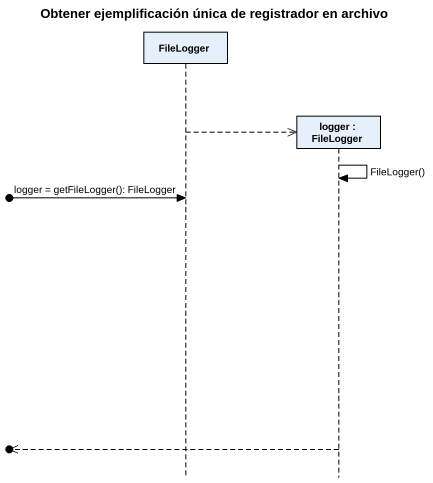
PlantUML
@startuml
title Obtener ejemplificación única de registrador en archivo
hide footbox
participant FileLogger
participant "logger : FileLogger" as logger

FileLogger -->> logger **
logger -> logger : FileLogger()
[o-> FileLogger : logger = getFileLogger(): FileLogger
[o<<-- logger
@enduml
